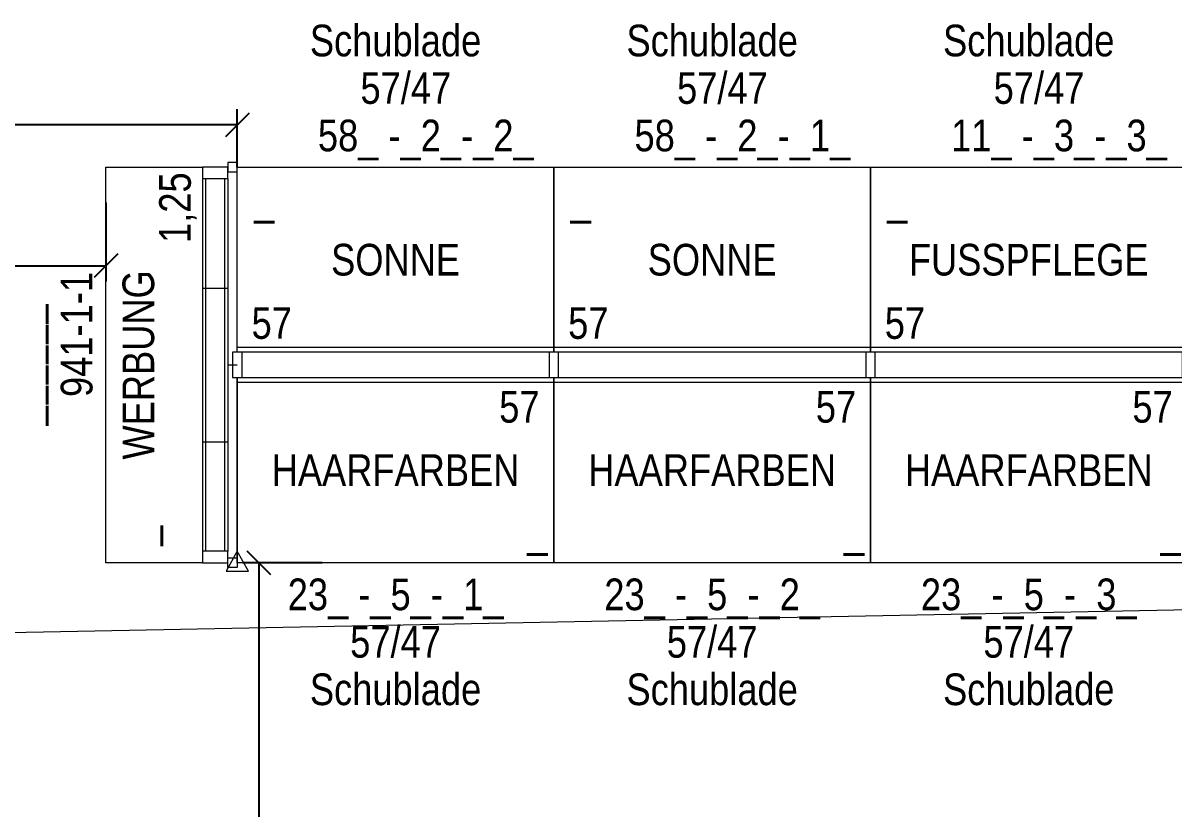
# Model space of a CAD drawing. Header units: millimetres. Extents: x 2027740 to 2136289, y -1533552 to -1491502.
# Drawn here: x 2066705 to 2070341, y -1509274 to -1506791 of the extents above; entities that cross this region are included whole.
import ezdxf
from ezdxf.enums import TextEntityAlignment as Align

# ---------------------------------------------------------------- set-up
doc = ezdxf.new("R2010")
doc.units = ezdxf.units.MM
doc.header["$MEASUREMENT"] = 0
doc.linetypes.add('DGN Style 2', pattern=[375.045563, 225.027338, -150.018225])
for name, color, linetype, lineweight in [('10_Einrichtung', 7, 'Continuous', 0), ('10_Einrichtung (Construction)', 7, 'Continuous', 0), ('13_Ladenbau', 94, 'Continuous', 0), ('16_Brandschutz_Radien', 94, 'DGN Style 2', 13), ('20_Sortimentierung', 7, 'Continuous', 0), ('21_Modulnummer', 7, 'Continuous', 0)]:
    doc.layers.add(name, color=color, linetype=linetype, lineweight=lineweight)
doc.layers.add('11 Regaltyp-Kennzeichnung', color=7, linetype='Continuous', lineweight=0, plot=False)
doc.styles.add('Rossmann', font='ARIALN.TTF', dxfattribs={"height": 100})
doc.styles.add('Style-Arial Narrow', font='ARIALN.TTF')
doc.dimstyles.new('Rossmann', dxfattribs={"dimtxt": 100, "dimasz": 75, "dimexe": 50, "dimexo": 0.0625, "dimgap": 50, "dimtad": 1, "dimdec": 3, "dimlfac": 0.001, "dimzin": 3, "dimtxsty": 'Rossmann', "dimcen": 0, "dimadec": 3, "dimazin": 0, "dimtfac": 1, "dimtdec": 0, "dimtofl": 0, "dimtmove": 0, "dimatfit": 1, "dimfxl": 200, "dimfxlon": 1, "dimfrac": 2, "dimtolj": 1, "dimtzin": 3, "dimarcsym": 0})

# ---------------------------------------------------------------- blocks, each defined once
blk = doc.blocks.new('_Oblique')
at = {"color": 0, "linetype": 'ByBlock', "lineweight": -2}
blk.add_line((0.5, 0.5), (-0.5, -0.5), dxfattribs=at)
blk = doc.blocks.new('*D88')
at = {"layer": '10_Einrichtung', "color": 0, "linetype": 'ByBlock', "lineweight": -2, "transparency": 16777216}
for p, q in [((2064491.8, -1507357.8), (2064491.8, -1507607.8)), ((2066967.2, -1507357.8), (2066967.2, -1507607.8))]:
    blk.add_line(p, q, dxfattribs=at)
at = {"layer": '10_Einrichtung', "color": 0, "lineweight": -2, "transparency": 16777216}
blk.add_line((2064491.8, -1507557.8), (2066967.2, -1507557.8), dxfattribs=at)
at = {"layer": 'Defpoints', "color": 0, "lineweight": 0, "transparency": 16777216}
for p in [(2064491.8, -1506854), (2066967.2, -1507246.2), (2066967.2, -1507557.8)]:
    blk.add_point(p, dxfattribs=at)
at = {"layer": '10_Einrichtung', "color": 0, "lineweight": -2, "transparency": 16777216, "xscale": 75, "yscale": 75, "zscale": 75, "rotation": 180}
blk.add_blockref('_Oblique', (2064491.8, -1507557.8), dxfattribs=at)
at = {"layer": '10_Einrichtung', "color": 0, "lineweight": -2, "transparency": 16777216, "xscale": 75, "yscale": 75, "zscale": 75}
blk.add_blockref('_Oblique', (2066967.2, -1507557.8), dxfattribs=at)
at = {"layer": '10_Einrichtung', "color": 0, "transparency": 16777216, "insert": (2065729.5, -1507447.7), "char_height": 100, "attachment_point": 5, "style": 'Style-Arial Narrow'}
blk.add_mtext('\\A1;2,475', dxfattribs=at)
blk = doc.blocks.new('*D102')
at = {"layer": '10_Einrichtung', "color": 0, "linetype": 'ByBlock', "lineweight": -2, "transparency": 16777216}
for p, q in [((2067650.2, -1508496.2), (2067400.2, -1508496.2)), ((2067650.2, -1510385.6), (2067400.2, -1510385.6))]:
    blk.add_line(p, q, dxfattribs=at)
at = {"layer": '10_Einrichtung', "color": 0, "lineweight": -2, "transparency": 16777216}
blk.add_line((2067450.2, -1508496.2), (2067450.2, -1510385.6), dxfattribs=at)
at = {"layer": 'Defpoints', "color": 0, "lineweight": 0, "transparency": 16777216}
for p in [(2070482.2, -1508496.2), (2067450.2, -1510385.6), (2068552.2, -1510385.6)]:
    blk.add_point(p, dxfattribs=at)
at = {"layer": '10_Einrichtung', "color": 0, "lineweight": -2, "transparency": 16777216, "xscale": 75, "yscale": 75, "zscale": 75}
for p, rotation in [((2067450.2, -1508496.2), 90), ((2067450.2, -1510385.6), 270)]:
    blk.add_blockref('_Oblique', p, dxfattribs=dict(at, rotation=rotation))
at = {"layer": '10_Einrichtung', "color": 0, "transparency": 16777216, "insert": (2067340.2, -1509440.9), "char_height": 100, "attachment_point": 5, "rotation": 90, "style": 'Style-Arial Narrow'}
blk.add_mtext('\\A1;1,889', dxfattribs=at)
blk = doc.blocks.new('*U345')
at = {"layer": '10_Einrichtung', "color": 7, "linetype": 'Continuous', "lineweight": 0}
for p, q in [((-177.5, -588.6), (-177.5, 588.6)), ((-167.5, -588.6), (-167.5, 588.6)), ((-107.5, -588.6), (-107.5, 588.6)), ((-97.5, -588.6), (-97.5, 588.6)), ((-97.5, 242.7), (-177.5, 242.7)), ((-97.5, -242.7), (-177.5, -242.7))]:
    blk.add_line(p, q, dxfattribs=at)
at = {"layer": '10_Einrichtung', "color": 7, "linetype": 'Continuous', "lineweight": 0, "flags": 128}
for points in [[(-207.5, 640), (-177.5, 640), (-177.5, 610), (-207.5, 610)], [(-97.5, 588.6), (-97.5, 625), (-177.5, 625), (-177.5, 588.6)], [(-207.5, -640), (-177.5, -640), (-177.5, -610), (-207.5, -610)], [(-97.5, -625), (-97.5, -588.6), (-177.5, -588.6), (-177.5, -625)]]:
    blk.add_lwpolyline(points, close=True, dxfattribs=at)
at = {"layer": '10_Einrichtung (Construction)', "color": 7, "linetype": 'Continuous', "lineweight": 0}
blk.add_line((-177.5, 0), (-207.5, 0), dxfattribs=at)
at = {"layer": '10_Einrichtung (Construction)', "color": 7, "linetype": 'Continuous', "lineweight": 0, "flags": 128}
blk.add_lwpolyline([(-97.5, 625), (207.5, 625), (207.5, -625), (-97.5, -625)], close=True, dxfattribs=at)
at = {"layer": '10_Einrichtung', "color": 7, "linetype": 'Continuous', "lineweight": 0, "style": 'Style-Arial Narrow'}
blk.add_text('1,25', height=100, rotation=270, dxfattribs=at).set_placement((-10.7, -496.9), align=Align.MIDDLE_CENTER)
blk = doc.blocks.new('IKBog')
at = {"layer": '10_Einrichtung', "color": 7, "linetype": 'Continuous', "lineweight": 0}
blk.add_blockref('*U345', (207.5, 0), dxfattribs=at)
at = {"layer": '11 Regaltyp-Kennzeichnung', "color": 7, "linetype": 'Continuous', "lineweight": 0, "style": 'Style-Arial Narrow'}
blk.add_attdef('IKBog_0', text='', height=100, rotation=270, dxfattribs=at).set_placement((262.5, 508.2), align=Align.RIGHT)
at = {"layer": '20_Sortimentierung', "color": 7, "linetype": 'Continuous', "lineweight": 0, "style": 'Style-Arial Narrow'}
blk.add_attdef('IKBog_0', text='', height=100, rotation=270, dxfattribs=at).set_placement((312.5, 0), align=Align.MIDDLE_CENTER)
at = {"layer": '21_Modulnummer', "color": 7, "linetype": 'Continuous', "lineweight": 0, "insert": (557.5, -96.1), "char_height": 100, "attachment_point": 2, "rotation": 270, "line_spacing_factor": 0.6, "style": 'Style-Arial Narrow'}
blk.add_mtext('941-1-1', dxfattribs=at)
at = {"layer": '21_Modulnummer', "color": 5, "linetype": 'Continuous', "lineweight": 0, "style": 'Style-Arial Narrow'}
blk.add_attdef('IKBog_0', text='', height=100, rotation=270, dxfattribs=at).set_placement((725, 0), align=Align.TOP_CENTER)
blk = doc.blocks.new('*U417')
at = {"layer": '10_Einrichtung', "color": 7, "linetype": 'Continuous', "lineweight": 0}
blk.add_line((-500, 237.5), (500, 237.5), dxfattribs=at)
at = {"layer": '10_Einrichtung', "color": 7, "linetype": 'Continuous', "lineweight": 0, "flags": 128}
for points in [[(-485, 332.5), (-515, 332.5), (-515, 252.5), (-485, 252.5)], [(515, 332.5), (485, 332.5), (485, 252.5), (515, 252.5)], [(-500, 252.5), (500, 252.5), (500, -332.5), (-500, -332.5)]]:
    blk.add_lwpolyline(points, close=True, dxfattribs=at)
at = {"layer": '10_Einrichtung (Construction)', "color": 3, "linetype": 'Continuous', "lineweight": 0}
for p, q in [((-500, 252.5), (-500, -332.5)), ((500, 252.5), (500, -332.5))]:
    blk.add_line(p, q, dxfattribs=at)
at = {"layer": '10_Einrichtung (Construction)', "color": 5, "linetype": 'Continuous', "lineweight": 0}
blk.add_line((-500, 252.5), (500, 252.5), dxfattribs=at)
at = {"layer": '10_Einrichtung', "color": 7, "linetype": 'Continuous', "lineweight": 0, "style": 'Rossmann'}
blk.add_text('57', height=100, rotation=180, dxfattribs=at).set_placement((391.1, 160.1), align=Align.MIDDLE_CENTER)
blk = doc.blocks.new('R1 57_33')
at = {"layer": '10_Einrichtung', "color": 7, "linetype": 'Continuous', "lineweight": 0}
blk.add_blockref('*U417', (500, -292.5), dxfattribs=at)
blk = doc.blocks.new('I1 57_33')
at = {"layer": '10_Einrichtung', "color": 7, "linetype": 'Continuous', "lineweight": 0}
blk.add_blockref('R1 57_33', (0, 0), dxfattribs=at)
at = {"layer": '11 Regaltyp-Kennzeichnung', "color": 7, "linetype": 'Continuous', "lineweight": 0, "style": 'Style-Arial Narrow'}
blk.add_attdef('I1 57_33_0', text='', height=100, rotation=180, dxfattribs=at).set_placement((883.2, -475), align=Align.RIGHT)
at = {"layer": '20_Sortimentierung', "color": 7, "linetype": 'Continuous', "lineweight": 0, "style": 'Style-Arial Narrow'}
blk.add_attdef('I1 57_33_0', text='', height=100, rotation=180, dxfattribs=at).set_placement((500, -332.5), align=Align.MIDDLE_CENTER)
at = {"layer": '21_Modulnummer', "color": 7, "linetype": 'Continuous', "lineweight": 0, "insert": (404.6, -775), "char_height": 100, "attachment_point": 2, "rotation": 180, "line_spacing_factor": 0.6, "style": 'Style-Arial Narrow'}
blk.add_mtext('11_ -_3_-_3_', dxfattribs=at)
at = {"layer": '21_Modulnummer', "color": 251, "linetype": 'Continuous', "lineweight": 0, "style": 'Style-Arial Narrow'}
blk.add_attdef('I1 57_33_0', text='', height=100, rotation=180, dxfattribs=at).set_placement((467.6, -925), align=Align.TOP_CENTER)
at = {"layer": '21_Modulnummer', "color": 5, "linetype": 'Continuous', "lineweight": 0, "style": 'Style-Arial Narrow'}
blk.add_attdef('I1 57_33_0', text='', height=100, rotation=180, dxfattribs=at).set_placement((500, -1075), align=Align.TOP_CENTER)
blk = doc.blocks.new('*U426')
at = {"layer": '10_Einrichtung', "color": 7, "linetype": 'Continuous', "lineweight": 0}
blk.add_line((-500, 237.5), (500, 237.5), dxfattribs=at)
at = {"layer": '10_Einrichtung', "color": 7, "linetype": 'Continuous', "lineweight": 0, "flags": 128}
for points in [[(-485, 332.5), (-515, 332.5), (-515, 252.5), (-485, 252.5)], [(515, 332.5), (485, 332.5), (485, 252.5), (515, 252.5)], [(-500, 252.5), (500, 252.5), (500, -332.5), (-500, -332.5)]]:
    blk.add_lwpolyline(points, close=True, dxfattribs=at)
at = {"layer": '10_Einrichtung (Construction)', "color": 3, "linetype": 'Continuous', "lineweight": 0}
for p, q in [((-500, 252.5), (-500, -332.5)), ((500, 252.5), (500, -332.5))]:
    blk.add_line(p, q, dxfattribs=at)
at = {"layer": '10_Einrichtung (Construction)', "color": 5, "linetype": 'Continuous', "lineweight": 0}
blk.add_line((-500, 252.5), (500, 252.5), dxfattribs=at)
at = {"layer": '10_Einrichtung', "color": 7, "linetype": 'Continuous', "lineweight": 0, "style": 'Rossmann'}
blk.add_text('57', height=100, dxfattribs=at).set_placement((391.1, 160.1), align=Align.MIDDLE_CENTER)
blk = doc.blocks.new('R1 57_35')
at = {"layer": '10_Einrichtung', "color": 7, "linetype": 'Continuous', "lineweight": 0}
blk.add_blockref('*U426', (500, -292.5), dxfattribs=at)
blk = doc.blocks.new('I1 57_35')
at = {"layer": '10_Einrichtung', "color": 7, "linetype": 'Continuous', "lineweight": 0}
blk.add_blockref('R1 57_35', (0, 0), dxfattribs=at)
at = {"layer": '11 Regaltyp-Kennzeichnung', "color": 7, "linetype": 'Continuous', "lineweight": 0, "style": 'Style-Arial Narrow'}
blk.add_attdef('I1 57_35_0', text='', height=100, dxfattribs=at).set_placement((980, -575), align=Align.RIGHT)
at = {"layer": '20_Sortimentierung', "color": 7, "linetype": 'Continuous', "lineweight": 0, "style": 'Style-Arial Narrow'}
blk.add_attdef('I1 57_35_0', text='', height=100, dxfattribs=at).set_placement((500, -332.5), align=Align.MIDDLE_CENTER)
at = {"layer": '21_Modulnummer', "color": 7, "linetype": 'Continuous', "lineweight": 0, "insert": (500, -675), "char_height": 100, "attachment_point": 2, "line_spacing_factor": 0.6, "style": 'Style-Arial Narrow'}
blk.add_mtext('23_ -_5_-_1_', dxfattribs=at)
at = {"layer": '21_Modulnummer', "color": 251, "linetype": 'Continuous', "lineweight": 0, "style": 'Style-Arial Narrow'}
blk.add_attdef('I1 57_35_0', text='', height=100, dxfattribs=at).set_placement((500, -825), align=Align.TOP_CENTER)
at = {"layer": '21_Modulnummer', "color": 5, "linetype": 'Continuous', "lineweight": 0, "style": 'Style-Arial Narrow'}
blk.add_attdef('I1 57_35_0', text='', height=100, dxfattribs=at).set_placement((500, -975), align=Align.TOP_CENTER)
blk = doc.blocks.new('*U429')
at = {"layer": '10_Einrichtung', "color": 7, "linetype": 'Continuous', "lineweight": 0}
blk.add_line((-500, 237.5), (500, 237.5), dxfattribs=at)
at = {"layer": '10_Einrichtung', "color": 7, "linetype": 'Continuous', "lineweight": 0, "flags": 128}
for points in [[(-485, 332.5), (-515, 332.5), (-515, 252.5), (-485, 252.5)], [(515, 332.5), (485, 332.5), (485, 252.5), (515, 252.5)], [(-500, 252.5), (500, 252.5), (500, -332.5), (-500, -332.5)]]:
    blk.add_lwpolyline(points, close=True, dxfattribs=at)
at = {"layer": '10_Einrichtung (Construction)', "color": 3, "linetype": 'Continuous', "lineweight": 0}
for p, q in [((-500, 252.5), (-500, -332.5)), ((500, 252.5), (500, -332.5))]:
    blk.add_line(p, q, dxfattribs=at)
at = {"layer": '10_Einrichtung (Construction)', "color": 5, "linetype": 'Continuous', "lineweight": 0}
blk.add_line((-500, 252.5), (500, 252.5), dxfattribs=at)
at = {"layer": '10_Einrichtung', "color": 7, "linetype": 'Continuous', "lineweight": 0, "style": 'Rossmann'}
blk.add_text('57', height=100, dxfattribs=at).set_placement((391.1, 160.1), align=Align.MIDDLE_CENTER)
blk = doc.blocks.new('R1 57_36')
at = {"layer": '10_Einrichtung', "color": 7, "linetype": 'Continuous', "lineweight": 0}
blk.add_blockref('*U429', (500, -292.5), dxfattribs=at)
blk = doc.blocks.new('I1 57_36')
at = {"layer": '10_Einrichtung', "color": 7, "linetype": 'Continuous', "lineweight": 0}
blk.add_blockref('R1 57_36', (0, 0), dxfattribs=at)
at = {"layer": '11 Regaltyp-Kennzeichnung', "color": 7, "linetype": 'Continuous', "lineweight": 0, "style": 'Style-Arial Narrow'}
blk.add_attdef('I1 57_36_0', text='', height=100, dxfattribs=at).set_placement((980, -575), align=Align.RIGHT)
at = {"layer": '20_Sortimentierung', "color": 7, "linetype": 'Continuous', "lineweight": 0, "style": 'Style-Arial Narrow'}
blk.add_attdef('I1 57_36_0', text='', height=100, dxfattribs=at).set_placement((500, -332.5), align=Align.MIDDLE_CENTER)
at = {"layer": '21_Modulnummer', "color": 7, "linetype": 'Continuous', "lineweight": 0, "insert": (500, -675), "char_height": 100, "attachment_point": 2, "line_spacing_factor": 0.6, "style": 'Style-Arial Narrow'}
blk.add_mtext('23_ -_5_-_2_', dxfattribs=at)
at = {"layer": '21_Modulnummer', "color": 251, "linetype": 'Continuous', "lineweight": 0, "style": 'Style-Arial Narrow'}
blk.add_attdef('I1 57_36_0', text='', height=100, dxfattribs=at).set_placement((500, -825), align=Align.TOP_CENTER)
at = {"layer": '21_Modulnummer', "color": 5, "linetype": 'Continuous', "lineweight": 0, "style": 'Style-Arial Narrow'}
blk.add_attdef('I1 57_36_0', text='', height=100, dxfattribs=at).set_placement((500, -975), align=Align.TOP_CENTER)
blk = doc.blocks.new('*U432')
at = {"layer": '10_Einrichtung', "color": 7, "linetype": 'Continuous', "lineweight": 0}
blk.add_line((-500, 237.5), (500, 237.5), dxfattribs=at)
at = {"layer": '10_Einrichtung', "color": 7, "linetype": 'Continuous', "lineweight": 0, "flags": 128}
for points in [[(-485, 332.5), (-515, 332.5), (-515, 252.5), (-485, 252.5)], [(515, 332.5), (485, 332.5), (485, 252.5), (515, 252.5)], [(-500, 252.5), (500, 252.5), (500, -332.5), (-500, -332.5)]]:
    blk.add_lwpolyline(points, close=True, dxfattribs=at)
at = {"layer": '10_Einrichtung (Construction)', "color": 3, "linetype": 'Continuous', "lineweight": 0}
for p, q in [((-500, 252.5), (-500, -332.5)), ((500, 252.5), (500, -332.5))]:
    blk.add_line(p, q, dxfattribs=at)
at = {"layer": '10_Einrichtung (Construction)', "color": 5, "linetype": 'Continuous', "lineweight": 0}
blk.add_line((-500, 252.5), (500, 252.5), dxfattribs=at)
at = {"layer": '10_Einrichtung', "color": 7, "linetype": 'Continuous', "lineweight": 0, "style": 'Rossmann'}
blk.add_text('57', height=100, dxfattribs=at).set_placement((391.1, 160.1), align=Align.MIDDLE_CENTER)
blk = doc.blocks.new('R1 57_37')
at = {"layer": '10_Einrichtung', "color": 7, "linetype": 'Continuous', "lineweight": 0}
blk.add_blockref('*U432', (500, -292.5), dxfattribs=at)
blk = doc.blocks.new('I1 57_37')
at = {"layer": '10_Einrichtung', "color": 7, "linetype": 'Continuous', "lineweight": 0}
blk.add_blockref('R1 57_37', (0, 0), dxfattribs=at)
at = {"layer": '11 Regaltyp-Kennzeichnung', "color": 7, "linetype": 'Continuous', "lineweight": 0, "style": 'Style-Arial Narrow'}
blk.add_attdef('I1 57_37_0', text='', height=100, dxfattribs=at).set_placement((980, -575), align=Align.RIGHT)
at = {"layer": '20_Sortimentierung', "color": 7, "linetype": 'Continuous', "lineweight": 0, "style": 'Style-Arial Narrow'}
blk.add_attdef('I1 57_37_0', text='', height=100, dxfattribs=at).set_placement((500, -332.5), align=Align.MIDDLE_CENTER)
at = {"layer": '21_Modulnummer', "color": 7, "linetype": 'Continuous', "lineweight": 0, "insert": (500, -675), "char_height": 100, "attachment_point": 2, "line_spacing_factor": 0.6, "style": 'Style-Arial Narrow'}
blk.add_mtext('23_ -_5_-_3_', dxfattribs=at)
at = {"layer": '21_Modulnummer', "color": 251, "linetype": 'Continuous', "lineweight": 0, "style": 'Style-Arial Narrow'}
blk.add_attdef('I1 57_37_0', text='', height=100, dxfattribs=at).set_placement((500, -825), align=Align.TOP_CENTER)
at = {"layer": '21_Modulnummer', "color": 5, "linetype": 'Continuous', "lineweight": 0, "style": 'Style-Arial Narrow'}
blk.add_attdef('I1 57_37_0', text='', height=100, dxfattribs=at).set_placement((500, -975), align=Align.TOP_CENTER)
blk = doc.blocks.new('*U562')
at = {"layer": '10_Einrichtung', "color": 7, "linetype": 'Continuous', "lineweight": 0}
blk.add_line((-500, 237.5), (500, 237.5), dxfattribs=at)
at = {"layer": '10_Einrichtung', "color": 7, "linetype": 'Continuous', "lineweight": 0, "flags": 128}
for points in [[(-485, 332.5), (-515, 332.5), (-515, 252.5), (-485, 252.5)], [(515, 332.5), (485, 332.5), (485, 252.5), (515, 252.5)], [(-500, 252.5), (500, 252.5), (500, -332.5), (-500, -332.5)]]:
    blk.add_lwpolyline(points, close=True, dxfattribs=at)
at = {"layer": '10_Einrichtung (Construction)', "color": 3, "linetype": 'Continuous', "lineweight": 0}
for p, q in [((-500, 252.5), (-500, -332.5)), ((500, 252.5), (500, -332.5))]:
    blk.add_line(p, q, dxfattribs=at)
at = {"layer": '10_Einrichtung (Construction)', "color": 5, "linetype": 'Continuous', "lineweight": 0}
blk.add_line((-500, 252.5), (500, 252.5), dxfattribs=at)
at = {"layer": '10_Einrichtung', "color": 7, "linetype": 'Continuous', "lineweight": 0, "style": 'Rossmann'}
blk.add_text('57', height=100, rotation=180, dxfattribs=at).set_placement((391.1, 160.1), align=Align.MIDDLE_CENTER)
blk = doc.blocks.new('R1 57_69')
at = {"layer": '10_Einrichtung', "color": 7, "linetype": 'Continuous', "lineweight": 0}
blk.add_blockref('*U562', (500, -292.5), dxfattribs=at)
blk = doc.blocks.new('I1 57_69')
at = {"layer": '10_Einrichtung', "color": 7, "linetype": 'Continuous', "lineweight": 0}
blk.add_blockref('R1 57_69', (0, 0), dxfattribs=at)
at = {"layer": '11 Regaltyp-Kennzeichnung', "color": 7, "linetype": 'Continuous', "lineweight": 0, "style": 'Style-Arial Narrow'}
blk.add_attdef('I1 57_69_0', text='', height=100, rotation=180, dxfattribs=at).set_placement((883.2, -475), align=Align.RIGHT)
at = {"layer": '20_Sortimentierung', "color": 7, "linetype": 'Continuous', "lineweight": 0, "style": 'Style-Arial Narrow'}
blk.add_attdef('I1 57_69_0', text='', height=100, rotation=180, dxfattribs=at).set_placement((500, -332.5), align=Align.MIDDLE_CENTER)
at = {"layer": '21_Modulnummer', "color": 7, "linetype": 'Continuous', "lineweight": 0, "insert": (404.6, -775), "char_height": 100, "attachment_point": 2, "rotation": 180, "line_spacing_factor": 0.6, "style": 'Style-Arial Narrow'}
blk.add_mtext('58_ -_2_-_1_', dxfattribs=at)
at = {"layer": '21_Modulnummer', "color": 251, "linetype": 'Continuous', "lineweight": 0, "style": 'Style-Arial Narrow'}
blk.add_attdef('I1 57_69_0', text='', height=100, rotation=180, dxfattribs=at).set_placement((467.6, -925), align=Align.TOP_CENTER)
at = {"layer": '21_Modulnummer', "color": 5, "linetype": 'Continuous', "lineweight": 0, "style": 'Style-Arial Narrow'}
blk.add_attdef('I1 57_69_0', text='', height=100, rotation=180, dxfattribs=at).set_placement((500, -1075), align=Align.TOP_CENTER)
blk = doc.blocks.new('*U565')
at = {"layer": '10_Einrichtung', "color": 7, "linetype": 'Continuous', "lineweight": 0}
blk.add_line((-500, 237.5), (500, 237.5), dxfattribs=at)
at = {"layer": '10_Einrichtung', "color": 7, "linetype": 'Continuous', "lineweight": 0, "flags": 128}
for points in [[(-485, 332.5), (-515, 332.5), (-515, 252.5), (-485, 252.5)], [(515, 332.5), (485, 332.5), (485, 252.5), (515, 252.5)], [(-500, 252.5), (500, 252.5), (500, -332.5), (-500, -332.5)]]:
    blk.add_lwpolyline(points, close=True, dxfattribs=at)
at = {"layer": '10_Einrichtung (Construction)', "color": 3, "linetype": 'Continuous', "lineweight": 0}
for p, q in [((-500, 252.5), (-500, -332.5)), ((500, 252.5), (500, -332.5))]:
    blk.add_line(p, q, dxfattribs=at)
at = {"layer": '10_Einrichtung (Construction)', "color": 5, "linetype": 'Continuous', "lineweight": 0}
blk.add_line((-500, 252.5), (500, 252.5), dxfattribs=at)
at = {"layer": '10_Einrichtung', "color": 7, "linetype": 'Continuous', "lineweight": 0, "style": 'Rossmann'}
blk.add_text('57', height=100, rotation=180, dxfattribs=at).set_placement((391.1, 160.1), align=Align.MIDDLE_CENTER)
blk = doc.blocks.new('R1 57_70')
at = {"layer": '10_Einrichtung', "color": 7, "linetype": 'Continuous', "lineweight": 0}
blk.add_blockref('*U565', (500, -292.5), dxfattribs=at)
blk = doc.blocks.new('I1 57_70')
at = {"layer": '10_Einrichtung', "color": 7, "linetype": 'Continuous', "lineweight": 0}
blk.add_blockref('R1 57_70', (0, 0), dxfattribs=at)
at = {"layer": '11 Regaltyp-Kennzeichnung', "color": 7, "linetype": 'Continuous', "lineweight": 0, "style": 'Style-Arial Narrow'}
blk.add_attdef('I1 57_70_0', text='', height=100, rotation=180, dxfattribs=at).set_placement((883.2, -475), align=Align.RIGHT)
at = {"layer": '20_Sortimentierung', "color": 7, "linetype": 'Continuous', "lineweight": 0, "style": 'Style-Arial Narrow'}
blk.add_attdef('I1 57_70_0', text='', height=100, rotation=180, dxfattribs=at).set_placement((500, -332.5), align=Align.MIDDLE_CENTER)
at = {"layer": '21_Modulnummer', "color": 7, "linetype": 'Continuous', "lineweight": 0, "insert": (404.6, -775), "char_height": 100, "attachment_point": 2, "rotation": 180, "line_spacing_factor": 0.6, "style": 'Style-Arial Narrow'}
blk.add_mtext('58_ -_2_-_2_', dxfattribs=at)
at = {"layer": '21_Modulnummer', "color": 251, "linetype": 'Continuous', "lineweight": 0, "style": 'Style-Arial Narrow'}
blk.add_attdef('I1 57_70_0', text='', height=100, rotation=180, dxfattribs=at).set_placement((467.6, -925), align=Align.TOP_CENTER)
at = {"layer": '21_Modulnummer', "color": 5, "linetype": 'Continuous', "lineweight": 0, "style": 'Style-Arial Narrow'}
blk.add_attdef('I1 57_70_0', text='', height=100, rotation=180, dxfattribs=at).set_placement((500, -1075), align=Align.TOP_CENTER)
blk = doc.blocks.new('*D619')
at = {"layer": '13_Ladenbau', "color": 0, "linetype": 'ByBlock', "lineweight": -2, "transparency": 16777216}
for p, q in [((2064362.8, -1507246.2), (2064362.8, -1507063)), ((2067382.2, -1507246.2), (2067382.2, -1507063))]:
    blk.add_line(p, q, dxfattribs=at)
at = {"layer": '13_Ladenbau', "color": 0, "lineweight": -2, "transparency": 16777216}
blk.add_line((2067382.2, -1507113), (2064362.8, -1507113), dxfattribs=at)
at = {"layer": 'Defpoints', "color": 0, "lineweight": 0, "transparency": 16777216}
for p in [(2064362.8, -1507113), (2064362.8, -1507246.2), (2067382.2, -1507246.2)]:
    blk.add_point(p, dxfattribs=at)
at = {"layer": '13_Ladenbau', "color": 0, "lineweight": -2, "transparency": 16777216, "xscale": 75, "yscale": 75, "zscale": 75, "rotation": 180}
blk.add_blockref('_Oblique', (2064362.8, -1507113), dxfattribs=at)
at = {"layer": '13_Ladenbau', "color": 0, "lineweight": -2, "transparency": 16777216, "xscale": 75, "yscale": 75, "zscale": 75}
blk.add_blockref('_Oblique', (2067382.2, -1507113), dxfattribs=at)
at = {"layer": '13_Ladenbau', "color": 0, "transparency": 16777216, "insert": (2065872.5, -1507002.9), "char_height": 100, "attachment_point": 5, "style": 'Style-Arial Narrow'}
blk.add_mtext('\\A1;3,019', dxfattribs=at)
blk = doc.blocks.new('Z_Kennzeichen Endständer_4')
at = {"layer": '10_Einrichtung', "color": 7, "linetype": 'Continuous', "lineweight": 0, "flags": 128}
blk.add_lwpolyline([(0, 36.2), (-34.7, -26.8), (35.1, -26.8)], close=True, dxfattribs=at)
blk = doc.blocks.new('End 160_57_3')
at = {"layer": '10_Einrichtung', "color": 7, "linetype": 'Continuous', "lineweight": 0, "flags": 128}
blk.add_lwpolyline([(-30.1395, 345.896), (-60.1395, 345.896), (-60.1395, 265.896), (-30.1395, 265.896)], close=True, dxfattribs=at)
at = {"layer": '10_Einrichtung (Construction)', "color": 3, "linetype": 'Continuous', "lineweight": 0}
blk.add_line((-45.1395, 265.896), (-45.1395, -319.104), dxfattribs=at)
at = {"layer": '10_Einrichtung', "lineweight": 0}
blk.add_blockref('Z_Kennzeichen Endständer_4', (-45.1395, -319.104), dxfattribs=at)
blk = doc.blocks.new('End 160_57_2')
at = {"layer": '10_Einrichtung', "color": 7, "linetype": 'Continuous', "lineweight": 0}
blk.add_blockref('End 160_57_3', (45.1395, -305.896), dxfattribs=at)

msp = doc.modelspace()

# ---------------------------------------------------------------- linework, layer by layer
at = {"layer": '16_Brandschutz_Radien', "linetype": 'Continuous', "lineweight": 0, "flags": 128}
msp.add_lwpolyline([(2063685.1445, -1508774.623), (2088680.4009, -1508287.6342), (2087397.6815, -1507946.7001), (2087413.1258, -1508746.3858), (2088680.4009, -1508287.6342)], dxfattribs=at)

# ---------------------------------------------------------------- block references
ref = msp.add_blockref('I1 57_70', (2068382.2363, -1507871.2497), dxfattribs=dict(rotation=180))
ref.add_attrib('I1 57_70_0', '57/47', dxfattribs={"layer": '21_Modulnummer', "color": 251, "linetype": 'Continuous', "lineweight": 0, "height": 100, "style": 'Style-Arial Narrow'}).set_placement((2067914.6688, -1506946.2497), align=Align.TOP_CENTER)
ref.add_attrib('I1 57_70_0', 'SONNE', dxfattribs={"layer": '20_Sortimentierung', "color": 7, "linetype": 'Continuous', "lineweight": 0, "height": 100, "style": 'Style-Arial Narrow'}).set_placement((2067882.2363, -1507538.7497), align=Align.MIDDLE_CENTER)
ref.add_attrib('I1 57_70_0', 'Schublade', dxfattribs={"layer": '21_Modulnummer', "color": 5, "linetype": 'Continuous', "lineweight": 0, "height": 100, "style": 'Style-Arial Narrow'}).set_placement((2067882.2363, -1506796.2497), align=Align.TOP_CENTER)
ref.add_attrib('I1 57_70_0', '_', dxfattribs={"layer": '11 Regaltyp-Kennzeichnung', "color": 7, "linetype": 'Continuous', "lineweight": 0, "height": 100, "style": 'Style-Arial Narrow'}).set_placement((2067498.9931, -1507396.2497), align=Align.RIGHT)
ref = msp.add_blockref('I1 57_69', (2069382.2363, -1507871.2497), dxfattribs=dict(rotation=180))
ref.add_attrib('I1 57_69_0', '57/47', dxfattribs={"layer": '21_Modulnummer', "color": 251, "linetype": 'Continuous', "lineweight": 0, "height": 100, "style": 'Style-Arial Narrow'}).set_placement((2068914.6688, -1506946.2497), align=Align.TOP_CENTER)
ref.add_attrib('I1 57_69_0', 'SONNE', dxfattribs={"layer": '20_Sortimentierung', "color": 7, "linetype": 'Continuous', "lineweight": 0, "height": 100, "style": 'Style-Arial Narrow'}).set_placement((2068882.2363, -1507538.7497), align=Align.MIDDLE_CENTER)
ref.add_attrib('I1 57_69_0', 'Schublade', dxfattribs={"layer": '21_Modulnummer', "color": 5, "linetype": 'Continuous', "lineweight": 0, "height": 100, "style": 'Style-Arial Narrow'}).set_placement((2068882.2363, -1506796.2497), align=Align.TOP_CENTER)
ref.add_attrib('I1 57_69_0', '_', dxfattribs={"layer": '11 Regaltyp-Kennzeichnung', "color": 7, "linetype": 'Continuous', "lineweight": 0, "height": 100, "style": 'Style-Arial Narrow'}).set_placement((2068498.9931, -1507396.2497), align=Align.RIGHT)
ref = msp.add_blockref('I1 57_33', (2070382.2363, -1507871.2497), dxfattribs=dict(rotation=180))
ref.add_attrib('I1 57_33_0', '57/47', dxfattribs={"layer": '21_Modulnummer', "color": 251, "linetype": 'Continuous', "lineweight": 0, "height": 100, "style": 'Style-Arial Narrow'}).set_placement((2069914.6688, -1506946.2497), align=Align.TOP_CENTER)
ref.add_attrib('I1 57_33_0', 'FUSSPFLEGE', dxfattribs={"layer": '20_Sortimentierung', "color": 7, "linetype": 'Continuous', "lineweight": 0, "height": 100, "style": 'Style-Arial Narrow'}).set_placement((2069882.2363, -1507538.7497), align=Align.MIDDLE_CENTER)
ref.add_attrib('I1 57_33_0', 'Schublade', dxfattribs={"layer": '21_Modulnummer', "color": 5, "linetype": 'Continuous', "lineweight": 0, "height": 100, "style": 'Style-Arial Narrow'}).set_placement((2069882.2363, -1506796.2497), align=Align.TOP_CENTER)
ref.add_attrib('I1 57_33_0', '_', dxfattribs={"layer": '11 Regaltyp-Kennzeichnung', "color": 7, "linetype": 'Continuous', "lineweight": 0, "height": 100, "style": 'Style-Arial Narrow'}).set_placement((2069498.9931, -1507396.2497), align=Align.RIGHT)
msp.add_blockref('End 160_57_2', (2067382.2363, -1507871.2497))
ref = msp.add_blockref('I1 57_35', (2067382.2363, -1507871.2497))
ref.add_attrib('I1 57_35_0', '57/47', dxfattribs={"layer": '21_Modulnummer', "color": 251, "linetype": 'Continuous', "lineweight": 0, "height": 100, "style": 'Style-Arial Narrow'}).set_placement((2067882.2363, -1508696.2497), align=Align.TOP_CENTER)
ref.add_attrib('I1 57_35_0', 'HAARFARBEN', dxfattribs={"layer": '20_Sortimentierung', "color": 7, "linetype": 'Continuous', "lineweight": 0, "height": 100, "style": 'Style-Arial Narrow'}).set_placement((2067882.2363, -1508203.7497), align=Align.MIDDLE_CENTER)
ref.add_attrib('I1 57_35_0', 'Schublade', dxfattribs={"layer": '21_Modulnummer', "color": 5, "linetype": 'Continuous', "lineweight": 0, "height": 100, "style": 'Style-Arial Narrow'}).set_placement((2067882.2363, -1508846.2497), align=Align.TOP_CENTER)
ref.add_attrib('I1 57_35_0', '_', dxfattribs={"layer": '11 Regaltyp-Kennzeichnung', "color": 7, "linetype": 'Continuous', "lineweight": 0, "height": 100, "style": 'Style-Arial Narrow'}).set_placement((2068362.2363, -1508446.2497), align=Align.RIGHT)
ref = msp.add_blockref('I1 57_36', (2068382.2363, -1507871.2497))
ref.add_attrib('I1 57_36_0', '57/47', dxfattribs={"layer": '21_Modulnummer', "color": 251, "linetype": 'Continuous', "lineweight": 0, "height": 100, "style": 'Style-Arial Narrow'}).set_placement((2068882.2363, -1508696.2497), align=Align.TOP_CENTER)
ref.add_attrib('I1 57_36_0', 'HAARFARBEN', dxfattribs={"layer": '20_Sortimentierung', "color": 7, "linetype": 'Continuous', "lineweight": 0, "height": 100, "style": 'Style-Arial Narrow'}).set_placement((2068882.2363, -1508203.7497), align=Align.MIDDLE_CENTER)
ref.add_attrib('I1 57_36_0', 'Schublade', dxfattribs={"layer": '21_Modulnummer', "color": 5, "linetype": 'Continuous', "lineweight": 0, "height": 100, "style": 'Style-Arial Narrow'}).set_placement((2068882.2363, -1508846.2497), align=Align.TOP_CENTER)
ref.add_attrib('I1 57_36_0', '_', dxfattribs={"layer": '11 Regaltyp-Kennzeichnung', "color": 7, "linetype": 'Continuous', "lineweight": 0, "height": 100, "style": 'Style-Arial Narrow'}).set_placement((2069362.2363, -1508446.2497), align=Align.RIGHT)
ref = msp.add_blockref('I1 57_37', (2069382.2363, -1507871.2497))
ref.add_attrib('I1 57_37_0', '57/47', dxfattribs={"layer": '21_Modulnummer', "color": 251, "linetype": 'Continuous', "lineweight": 0, "height": 100, "style": 'Style-Arial Narrow'}).set_placement((2069882.2363, -1508696.2497), align=Align.TOP_CENTER)
ref.add_attrib('I1 57_37_0', 'HAARFARBEN', dxfattribs={"layer": '20_Sortimentierung', "color": 7, "linetype": 'Continuous', "lineweight": 0, "height": 100, "style": 'Style-Arial Narrow'}).set_placement((2069882.2363, -1508203.7497), align=Align.MIDDLE_CENTER)
ref.add_attrib('I1 57_37_0', 'Schublade', dxfattribs={"layer": '21_Modulnummer', "color": 5, "linetype": 'Continuous', "lineweight": 0, "height": 100, "style": 'Style-Arial Narrow'}).set_placement((2069882.2363, -1508846.2497), align=Align.TOP_CENTER)
ref.add_attrib('I1 57_37_0', '_', dxfattribs={"layer": '11 Regaltyp-Kennzeichnung', "color": 7, "linetype": 'Continuous', "lineweight": 0, "height": 100, "style": 'Style-Arial Narrow'}).set_placement((2070362.2363, -1508446.2497), align=Align.RIGHT)
at = {"layer": '20_Sortimentierung', "color": 7, "linetype": 'Continuous', "lineweight": 0}
ref = msp.add_blockref('IKBog', (2067382.2363, -1507871.2497), dxfattribs=dict(at, rotation=180))
ref.add_attrib('IKBog_0', 'WERBUNG', dxfattribs={"color": 7, "linetype": 'Continuous', "lineweight": 0, "height": 100, "rotation": 90, "style": 'Style-Arial Narrow'}).set_placement((2067069.7363, -1507871.2497), align=Align.MIDDLE_CENTER)
ref.add_attrib('IKBog_0', '______', dxfattribs={"layer": '21_Modulnummer', "color": 5, "linetype": 'Continuous', "lineweight": 0, "height": 100, "rotation": 90, "style": 'Style-Arial Narrow'}).set_placement((2066657.27, -1507871.2497), align=Align.TOP_CENTER)
ref.add_attrib('IKBog_0', '_', dxfattribs={"layer": '11 Regaltyp-Kennzeichnung', "color": 7, "linetype": 'Continuous', "lineweight": 0, "height": 100, "rotation": 90, "style": 'Style-Arial Narrow'}).set_placement((2067119.7363, -1508379.4929), align=Align.RIGHT)

# ---------------------------------------------------------------- dimensions: what is measured, and where the dimension line sits
at = {"layer": '10_Einrichtung'}
dim = msp.add_linear_dim(base=(2066967.2363, -1507557.7565), p1=(2064491.8192, -1506854.0007), p2=(2066967.2363, -1507246.2497), dimstyle='Rossmann', override={"dimtxsty": 'Style-Arial Narrow', "dimblk": 'Oblique', "dimtdec": 3}, dxfattribs=at)
dim.commit()
dim.dimension.update_dxf_attribs({"geometry": '*D88', "text_midpoint": (2065729.5278, -1507447.661)})
dim = msp.add_linear_dim(base=(2067450.2487, -1510385.5719), p1=(2070482.2363, -1508496.2497), p2=(2068552.2363, -1510385.5719), angle=270, dimstyle='Rossmann', override={"dimtxsty": 'Style-Arial Narrow', "dimblk": 'Oblique', "dimtdec": 3}, dxfattribs=at)
dim.commit()
dim.dimension.update_dxf_attribs({"geometry": '*D102', "text_midpoint": (2067340.1532, -1509440.9108)})
at = {"layer": '13_Ladenbau'}
dim = msp.add_linear_dim(base=(2064362.8192, -1507112.9596), p1=(2067382.2363, -1507246.2497), p2=(2064362.8192, -1507246.2497), angle=180, dimstyle='Rossmann', override={"dimtxsty": 'Style-Arial Narrow', "dimblk": 'Oblique', "dimtdec": 3}, dxfattribs=at)
dim.commit()
dim.dimension.update_dxf_attribs({"geometry": '*D619', "text_midpoint": (2065872.5278, -1507002.8641)})

doc.saveas('drawing.dxf')
